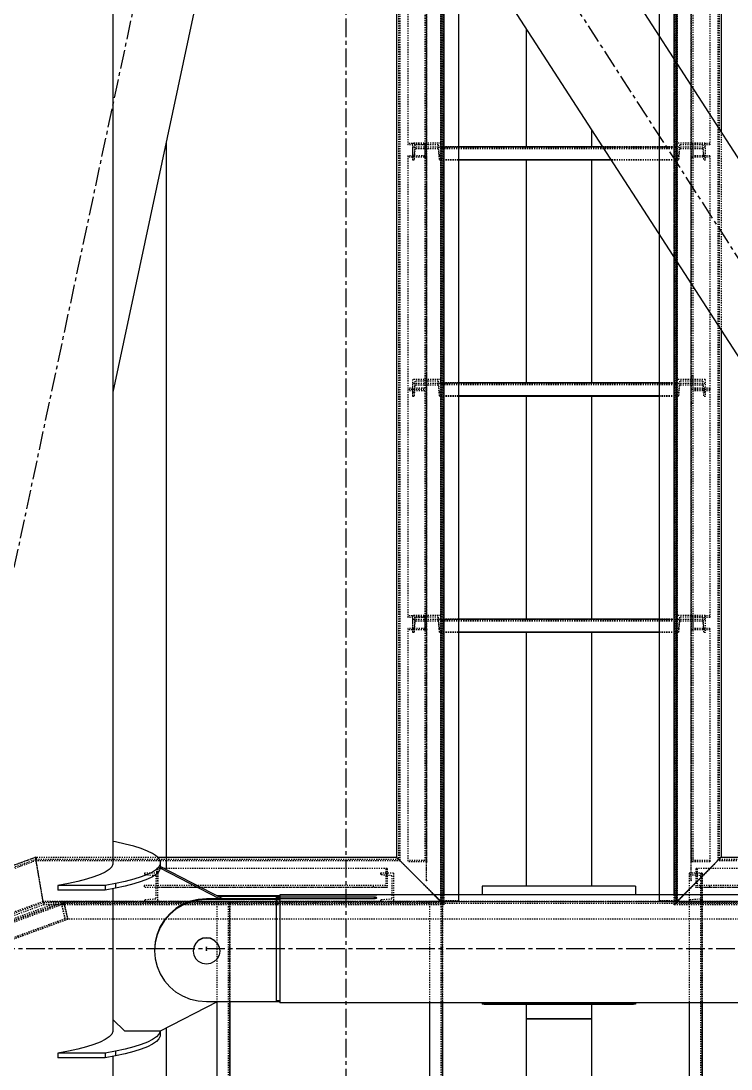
# Model space of a CAD drawing. Header units: millimetres. Extents: x 5143 to 30813, y 232 to 21408.
# Drawn here: x 11877.3 to 12177.9, y 4209.4 to 4653 of the extents above; entities that cross this region are included whole.
import ezdxf

# ---------------------------------------------------------------- set-up
doc = ezdxf.new("R2010")
doc.units = ezdxf.units.MM
doc.header["$LTSCALE"] = 0.25
for name, pattern in [('CENTER', [50.8, 31.75, -6.35, 6.35, -6.35]), ('XKITLINE00', [0]), ('XKITLINE02', [4, 2, -2]), ('XKITLINE03', [6, 3, -1, 1, -1])]:
    doc.linetypes.add(name, pattern=pattern)

msp = doc.modelspace()

# ---------------------------------------------------------------- linework, layer by layer
at = {"color": 3, "linetype": 'XKITLINE02'}
for p, q in [((12037.15, 5550.14), (12037.15, 4298.1)), ((12037.68, 5550.18), (12037.68, 4297.66)), ((12054.92, 5550.18), (12054.92, 4280.33)), ((12054.98, 5549.66), (12055.01, 4280.28)), ((12054.99, 5549.97), (12055.02, 4280.58)), ((12055.45, 5550.14), (12055.45, 4279.7)), ((12055.83, 5549.68), (12055.86, 4280.3)), ((12055.84, 5549.94), (12055.87, 4280.56)), ((12062.48, 5549.67), (12062.51, 4280.29)), ((12062.48, 5549.66), (12062.51, 4280.28)), ((12062.49, 5549.95), (12062.52, 4280.57)), ((12147.48, 5549.96), (12147.48, 4280.57)), ((12147.48, 5549.67), (12147.48, 4280.28)), ((12153.68, 5550.19), (12153.68, 4278.85)), ((12154.13, 5549.94), (12154.13, 4280.56)), ((12154.13, 5549.68), (12154.13, 4280.3)), ((12154.53, 5550.14), (12154.53, 4279.7)), ((12154.98, 5549.96), (12154.98, 4280.58)), ((12154.98, 5549.66), (12154.98, 4280.28)), ((12155.06, 5550.18), (12155.06, 4280.34)), ((12172.3, 5550.18), (12172.3, 4297.68)), ((12172.83, 5550.14), (12172.83, 4298.1)), ((12041, 4697.01), (12041, 4600.55)), ((12048.2, 4696.43), (12048.2, 4595.25)), ((12049, 4697.01), (12049, 4595.25)), ((12160.98, 4697.01), (12160.98, 4595.25)), ((12161.78, 4696.42), (12161.78, 4595.25)), ((12168.98, 4697.01), (12168.98, 4600.55)), ((12147.48, 4646.44), (12147.48, 4562.58)), ((12153.68, 4636.85), (12153.68, 4552.99)), ((12173.68, 4605.91), (12173.68, 4299.07)), ((12049, 4601.13), (12041, 4601.13)), ((12048.2, 4600.55), (12041, 4600.55)), ((12043, 4601.29), (12043, 4599.59)), ((12043, 4601.29), (12043, 4595.79)), ((12055, 4601.29), (12043, 4601.29)), ((12044.07, 4600.59), (12043.68, 4595.79)), ((12044.07, 4600.59), (12044.07, 4598.89)), ((12053.94, 4600.59), (12044.07, 4600.59)), ((12049, 4601.06), (12048.2, 4601.06)), ((12048.2, 4601.06), (12048.2, 4595.9)), ((12048.2, 4601.06), (12048.2, 4497.61)), ((12049, 4601.06), (12049, 4595.32)), ((12049, 4601.06), (12049, 4497.04)), ((12053.94, 4600.59), (12053.94, 4598.89)), ((12053.94, 4600.59), (12054.32, 4595.79)), ((12055, 4601.29), (12055, 4599.59)), ((12055, 4601.29), (12055, 4595.79)), ((12154.98, 4601.29), (12154.98, 4594.09)), ((12166.98, 4601.29), (12154.98, 4601.29)), ((12156.05, 4600.59), (12155.66, 4595.79)), ((12165.92, 4600.59), (12156.05, 4600.59)), ((12156.05, 4600.59), (12156.05, 4598.89)), ((12168.98, 4601.13), (12160.98, 4601.13)), ((12160.98, 4601.06), (12160.98, 4501.3)), ((12161.78, 4601.06), (12160.98, 4601.06)), ((12161.78, 4601.06), (12161.78, 4497.61)), ((12168.98, 4600.55), (12161.78, 4600.55)), ((12165.92, 4600.59), (12166.3, 4595.79)), ((12165.92, 4600.59), (12165.92, 4598.89)), ((12166.98, 4601.29), (12166.98, 4594.09)), ((12048.2, 4595.9), (12041, 4595.9)), ((12041, 4595.9), (12041, 4595.32)), ((12041, 4595.9), (12041, 4497.04)), ((12043, 4599.59), (12043, 4594.09)), ((12055, 4599.59), (12043, 4599.59)), ((12043, 4595.79), (12043, 4594.09)), ((12043.68, 4595.79), (12043, 4595.79)), ((12044.07, 4598.89), (12043.68, 4594.09)), ((12043.68, 4595.79), (12043.68, 4594.09)), ((12053.94, 4598.89), (12044.07, 4598.89)), ((12053.94, 4598.89), (12054.32, 4594.09)), ((12054.32, 4595.79), (12054.32, 4594.09)), ((12055, 4595.79), (12054.32, 4595.79)), ((12055, 4599.78), (12055, 4594.09)), ((12062.51, 4599.78), (12055, 4599.78)), ((12055, 4599.59), (12055, 4594.09)), ((12154.98, 4599.59), (12055, 4599.59)), ((12154.98, 4599.06), (12055, 4599.06)), ((12154.98, 4598.91), (12055, 4598.91)), ((12055, 4595.79), (12055, 4594.09)), ((12154.98, 4599.78), (12123.44, 4599.78)), ((12154.98, 4599.78), (12154.98, 4594.09)), ((12166.98, 4599.59), (12154.98, 4599.59)), ((12155.66, 4595.79), (12154.98, 4595.79)), ((12156.05, 4598.89), (12155.66, 4594.09)), ((12155.66, 4595.79), (12155.66, 4594.09)), ((12165.92, 4598.89), (12156.05, 4598.89)), ((12168.98, 4595.9), (12161.78, 4595.9)), ((12165.92, 4598.89), (12166.3, 4594.09)), ((12166.98, 4595.79), (12166.3, 4595.79)), ((12166.3, 4595.79), (12166.3, 4594.09)), ((12168.98, 4595.9), (12168.98, 4497.04)), ((12049, 4595.32), (12041, 4595.32)), ((12043.68, 4594.09), (12043, 4594.09)), ((12049, 4595.25), (12048.2, 4595.25)), ((12055, 4594.09), (12054.32, 4594.09)), ((12062.51, 4594.28), (12055, 4594.28)), ((12062.51, 4594.27), (12055, 4594.27)), ((12062.51, 4594.1), (12055, 4594.1)), ((12062.51, 4594.09), (12055, 4594.09)), ((12154.98, 4594.28), (12126.99, 4594.28)), ((12154.98, 4594.27), (12127, 4594.27)), ((12154.98, 4594.1), (12127.11, 4594.1)), ((12154.98, 4594.09), (12127.11, 4594.09)), ((12155.66, 4594.09), (12154.98, 4594.09)), ((12168.98, 4595.32), (12160.98, 4595.32)), ((12161.78, 4595.25), (12160.98, 4595.25)), ((12166.98, 4594.09), (12166.3, 4594.09)), ((12049, 4502.78), (12048.2, 4502.78)), ((12160.98, 4502.78), (12160.98, 4497.04)), ((12161.78, 4502.78), (12160.98, 4502.78)), ((12161.78, 4502.78), (12161.78, 4497.61)), ((12043, 4501.3), (12043, 4499.6)), ((12043, 4501.3), (12043, 4495.8)), ((12055, 4501.3), (12043, 4501.3)), ((12043, 4499.6), (12043, 4494.11)), ((12055, 4499.6), (12043, 4499.6)), ((12044.07, 4500.6), (12043.68, 4495.8)), ((12044.07, 4498.9), (12043.68, 4494.11)), ((12044.07, 4500.6), (12044.07, 4498.9)), ((12053.94, 4500.6), (12044.07, 4500.6)), ((12053.94, 4498.9), (12044.07, 4498.9)), ((12053.94, 4500.6), (12053.94, 4498.9)), ((12053.94, 4500.6), (12054.32, 4495.8)), ((12053.94, 4498.9), (12054.32, 4494.11)), ((12055, 4501.3), (12055, 4499.6)), ((12055, 4501.3), (12055, 4495.8)), ((12055, 4499.79), (12055, 4494.11)), ((12062.51, 4499.79), (12055, 4499.79)), ((12154.98, 4499.6), (12055, 4499.6)), ((12055, 4499.6), (12055, 4494.11)), ((12154.98, 4499.07), (12055, 4499.07)), ((12154.98, 4498.92), (12055, 4498.92)), ((12154.98, 4499.79), (12147.48, 4499.79)), ((12154.98, 4501.3), (12154.98, 4494.11)), ((12166.98, 4501.3), (12154.98, 4501.3)), ((12154.98, 4499.79), (12154.98, 4494.11)), ((12166.98, 4499.6), (12154.98, 4499.6)), ((12156.05, 4500.6), (12155.66, 4495.8)), ((12156.05, 4498.9), (12155.66, 4494.11)), ((12165.92, 4500.6), (12156.05, 4500.6)), ((12156.05, 4500.6), (12156.05, 4498.9)), ((12165.92, 4498.9), (12156.05, 4498.9)), ((12165.92, 4500.6), (12166.3, 4495.8)), ((12165.92, 4500.6), (12165.92, 4498.9)), ((12165.92, 4498.9), (12166.3, 4494.11)), ((12166.98, 4501.3), (12166.98, 4494.11)), ((12048.2, 4497.61), (12041, 4497.61)), ((12049, 4497.04), (12041, 4497.04)), ((12041, 4497.04), (12041, 4496.45)), ((12049, 4497.04), (12041, 4497.04)), ((12041, 4497.04), (12041, 4400.57)), ((12048.2, 4496.45), (12041, 4496.45)), ((12043, 4495.8), (12043, 4494.11)), ((12043.68, 4495.8), (12043, 4495.8)), ((12043.68, 4494.11), (12043, 4494.11)), ((12043.68, 4495.8), (12043.68, 4494.11)), ((12048.2, 4496.45), (12048.2, 4491.15)), ((12048.2, 4496.45), (12048.2, 4395.27)), ((12049, 4497.04), (12049, 4491.15)), ((12049, 4497.04), (12049, 4395.27)), ((12054.32, 4495.8), (12054.32, 4494.11)), ((12055, 4495.8), (12054.32, 4495.8)), ((12055, 4494.11), (12054.32, 4494.11)), ((12055, 4495.8), (12055, 4494.11)), ((12062.51, 4494.29), (12055, 4494.29)), ((12062.51, 4494.28), (12055, 4494.28)), ((12062.51, 4494.12), (12055, 4494.12)), ((12062.51, 4494.11), (12055, 4494.11)), ((12154.98, 4494.29), (12147.48, 4494.29)), ((12154.98, 4494.28), (12147.48, 4494.28)), ((12154.98, 4494.12), (12147.48, 4494.12)), ((12154.98, 4494.11), (12147.48, 4494.11)), ((12155.66, 4495.8), (12154.98, 4495.8)), ((12155.66, 4494.11), (12154.98, 4494.11)), ((12155.66, 4495.8), (12155.66, 4494.11)), ((12168.98, 4497.04), (12160.98, 4497.04)), ((12160.98, 4497.04), (12160.98, 4395.27)), ((12168.98, 4497.04), (12160.98, 4497.04)), ((12168.98, 4497.61), (12161.78, 4497.61)), ((12161.78, 4496.45), (12161.78, 4395.27)), ((12168.98, 4496.45), (12161.78, 4496.45)), ((12166.98, 4495.8), (12166.3, 4495.8)), ((12166.3, 4495.8), (12166.3, 4494.11)), ((12166.98, 4494.11), (12166.3, 4494.11)), ((12168.98, 4497.61), (12168.98, 4497.04)), ((12168.98, 4497.04), (12168.98, 4400.57)), ((12049, 4491.15), (12048.2, 4491.15)), ((12161.78, 4491.15), (12160.98, 4491.15)), ((12049, 4401.16), (12041, 4401.16)), ((12048.2, 4400.57), (12041, 4400.57)), ((12043, 4401.32), (12043, 4399.62)), ((12043, 4401.32), (12043, 4395.82)), ((12055, 4401.32), (12043, 4401.32)), ((12044.07, 4400.62), (12043.68, 4395.82)), ((12044.07, 4400.62), (12044.07, 4398.92)), ((12053.94, 4400.62), (12044.07, 4400.62)), ((12049, 4401.09), (12048.2, 4401.09)), ((12048.2, 4401.09), (12048.2, 4395.92)), ((12048.2, 4401.09), (12048.2, 4297.63)), ((12049, 4401.09), (12049, 4395.34)), ((12049, 4401.09), (12049, 4297.06)), ((12053.94, 4400.62), (12053.94, 4398.92)), ((12053.94, 4400.62), (12054.32, 4395.82)), ((12055, 4401.32), (12055, 4399.62)), ((12055, 4401.32), (12055, 4395.82)), ((12154.98, 4401.32), (12154.98, 4394.12)), ((12166.98, 4401.32), (12154.98, 4401.32)), ((12156.05, 4400.62), (12155.66, 4395.82)), ((12165.92, 4400.62), (12156.05, 4400.62)), ((12156.05, 4400.62), (12156.05, 4398.92)), ((12168.98, 4401.16), (12160.98, 4401.16)), ((12160.98, 4401.09), (12160.98, 4297.06)), ((12161.78, 4401.09), (12160.98, 4401.09)), ((12161.78, 4401.09), (12161.78, 4297.63)), ((12168.98, 4400.57), (12161.78, 4400.57)), ((12165.92, 4400.62), (12166.3, 4395.82)), ((12165.92, 4400.62), (12165.92, 4398.92)), ((12166.98, 4401.32), (12166.98, 4394.12)), ((12043, 4399.62), (12043, 4394.12)), ((12055, 4399.62), (12043, 4399.62)), ((12044.07, 4398.92), (12043.68, 4394.12)), ((12053.94, 4398.92), (12044.07, 4398.92)), ((12053.94, 4398.92), (12054.32, 4394.12)), ((12055, 4399.8), (12055, 4394.12)), ((12062.51, 4399.8), (12055, 4399.8)), ((12055, 4399.62), (12055, 4394.12)), ((12154.98, 4399.62), (12055, 4399.62)), ((12154.98, 4399.08), (12055, 4399.08)), ((12154.98, 4398.93), (12055, 4398.93)), ((12154.98, 4399.8), (12147.48, 4399.8)), ((12154.98, 4399.8), (12154.98, 4394.12)), ((12166.98, 4399.62), (12154.98, 4399.62)), ((12156.05, 4398.92), (12155.66, 4394.12)), ((12165.92, 4398.92), (12156.05, 4398.92)), ((12165.92, 4398.92), (12166.3, 4394.12)), ((12048.2, 4395.92), (12041, 4395.92)), ((12041, 4395.92), (12041, 4395.34)), ((12041, 4395.92), (12041, 4297.06)), ((12049, 4395.34), (12041, 4395.34)), ((12043, 4395.82), (12043, 4394.12)), ((12043.68, 4395.82), (12043, 4395.82)), ((12043.68, 4394.12), (12043, 4394.12)), ((12043.68, 4395.82), (12043.68, 4394.12)), ((12049, 4395.27), (12048.2, 4395.27)), ((12054.32, 4395.82), (12054.32, 4394.12)), ((12055, 4395.82), (12054.32, 4395.82)), ((12055, 4394.12), (12054.32, 4394.12)), ((12055, 4395.82), (12055, 4394.12)), ((12062.51, 4394.3), (12055, 4394.3)), ((12062.51, 4394.29), (12055, 4394.29)), ((12062.51, 4394.13), (12055, 4394.13)), ((12062.51, 4394.12), (12055, 4394.12)), ((12154.98, 4394.3), (12147.48, 4394.3)), ((12154.98, 4394.29), (12147.48, 4394.29)), ((12154.98, 4394.13), (12147.48, 4394.13)), ((12154.98, 4394.12), (12147.48, 4394.12)), ((12155.66, 4395.82), (12154.98, 4395.82)), ((12155.66, 4394.12), (12154.98, 4394.12)), ((12155.66, 4395.82), (12155.66, 4394.12)), ((12168.98, 4395.34), (12160.98, 4395.34)), ((12161.78, 4395.27), (12160.98, 4395.27)), ((12168.98, 4395.92), (12161.78, 4395.92)), ((12166.98, 4395.82), (12166.3, 4395.82)), ((12166.3, 4395.82), (12166.3, 4394.12)), ((12166.98, 4394.12), (12166.3, 4394.12)), ((12168.98, 4395.92), (12168.98, 4297.06)), ((12049, 4302.8), (12048.2, 4302.8)), ((12160.98, 4302.8), (12160.98, 4297.06)), ((12161.78, 4302.8), (12160.98, 4302.8)), ((12161.78, 4302.8), (12161.78, 4297.63)), ((11883.63, 4299.04), (11640.65, 4210.23)), ((11883.33, 4298.93), (11733.38, 4244.12)), ((12036.41, 4298.96), (11883.33, 4298.96)), ((11883.33, 4298.96), (11886.73, 4278.96)), ((11883.33, 4298.93), (11886.76, 4278.89)), ((11883.63, 4299.04), (11883.77, 4298.19)), ((11883.64, 4298.96), (11883.79, 4298.11)), ((12036.3, 4298.96), (12036.3, 4298.95)), ((12036.3, 4298.96), (12036.3, 4298.95)), ((12036.3, 4298.96), (12037.15, 4298.11)), ((12036.3, 4298.95), (12037.15, 4298.1)), ((12036.41, 4298.96), (12056.3, 4278.96)), ((12173.57, 4298.96), (12153.68, 4278.96)), ((12173.68, 4298.96), (12172.83, 4298.1)), ((12173.68, 4298.96), (12172.84, 4298.11)), ((12173.68, 4298.96), (12173.68, 4298.96)), ((12173.68, 4298.96), (12173.68, 4298.96)), ((11883.6, 4297.56), (11628.99, 4204.5)), ((11883.77, 4298.19), (11629.44, 4205.23)), ((11883.77, 4298.19), (11883.6, 4297.56)), ((11883.79, 4298.11), (11883.6, 4297.58)), ((11883.6, 4297.58), (11886.53, 4280.34)), ((12037.78, 4297.58), (11883.6, 4297.58)), ((11883.6, 4297.56), (11886.55, 4280.28)), ((12037.15, 4298.11), (11883.79, 4298.11)), ((12032.26, 4294.27), (11934.59, 4294.27)), ((11934.59, 4294.27), (11934.59, 4287.07)), ((11935.17, 4294.27), (11935.17, 4286.27)), ((12031.68, 4294.27), (12031.68, 4287.07)), ((12032.26, 4294.27), (12031.68, 4294.27)), ((12032.26, 4294.27), (12032.26, 4286.27)), ((12037.78, 4297.58), (12037.15, 4298.11)), ((12037.68, 4297.66), (12037.15, 4298.1)), ((12037.68, 4297.66), (12054.92, 4280.33)), ((12037.78, 4297.58), (12054.91, 4280.34)), ((12048.2, 4297.63), (12041, 4297.63)), ((12049, 4297.06), (12041, 4297.06)), ((12172.3, 4297.67), (12155.06, 4280.34)), ((12172.21, 4297.58), (12155.07, 4280.34)), ((12168.98, 4297.06), (12160.98, 4297.06)), ((12168.98, 4297.63), (12161.78, 4297.63)), ((12260.59, 4294.27), (12162.92, 4294.27)), ((12162.92, 4294.27), (12162.92, 4286.27)), ((12163.5, 4294.27), (12163.5, 4287.07)), ((12168.98, 4297.63), (12168.98, 4297.06)), ((12172.84, 4298.11), (12172.21, 4297.58)), ((12317.36, 4297.58), (12172.21, 4297.58)), ((12172.83, 4298.1), (12172.3, 4297.67)), ((12172.3, 4297.68), (12172.3, 4297.67)), ((12317.43, 4298.11), (12172.84, 4298.11)), ((11929.51, 4292.28), (11929.51, 4291.6)), ((11935.01, 4292.28), (11929.51, 4292.28)), ((11934.31, 4291.21), (11929.51, 4291.6)), ((11934.31, 4291.21), (11934.31, 4281.34)), ((11935.01, 4292.28), (11935.01, 4280.28)), ((12029.51, 4292.28), (12029.51, 4291.6)), ((12035.01, 4292.28), (12029.51, 4292.28)), ((12034.31, 4291.21), (12029.51, 4291.6)), ((12034.31, 4291.21), (12034.31, 4281.34)), ((12035.01, 4292.28), (12035.01, 4280.28)), ((12160.17, 4292.28), (12160.17, 4168.28)), ((12160.17, 4292.28), (12160.17, 4237.42)), ((12165.67, 4292.28), (12160.17, 4292.28)), ((12160.17, 4292.28), (12160.17, 4291.6)), ((12165.67, 4292.28), (12160.17, 4292.28)), ((12164.97, 4291.21), (12160.17, 4291.6)), ((12164.97, 4292.28), (12164.97, 4168.28)), ((12164.97, 4291.21), (12164.97, 4281.34)), ((12165.67, 4292.28), (12165.67, 4168.28)), ((12165.67, 4292.28), (12165.67, 4237.42)), ((12165.67, 4292.28), (12165.67, 4280.28)), ((12031.68, 4287.07), (11929.36, 4287.07)), ((11929.36, 4287.07), (11929.36, 4286.27)), ((12032.26, 4286.27), (11929.36, 4286.27)), ((12026.45, 4287.07), (12026.45, 4286.27)), ((12031.68, 4287.07), (12026.45, 4287.07)), ((12032.26, 4286.27), (12026.45, 4286.27)), ((12265.82, 4286.27), (12162.92, 4286.27)), ((12265.82, 4287.07), (12163.5, 4287.07)), ((12168.74, 4287.07), (12168.74, 4286.27)), ((11934.31, 4281.34), (11929.51, 4280.96)), ((11929.51, 4280.96), (11929.51, 4280.28)), ((12034.31, 4281.34), (12029.51, 4280.96)), ((12029.51, 4280.96), (12029.51, 4280.28)), ((12052.16, 4283.12), (12056.3, 4278.96)), ((12056.3, 4283.12), (12056.3, 4278.84)), ((12062.52, 4283.12), (12062.52, 4280.58)), ((12157.82, 4283.12), (12153.68, 4278.96)), ((12164.97, 4281.34), (12160.17, 4280.96)), ((12160.17, 4280.96), (12160.17, 4280.28)), ((11886.55, 4280.28), (11632.6, 4187.47)), ((11886.91, 4279.85), (11633.27, 4187.15)), ((11894.41, 4279.45), (11640.14, 4186.53)), ((11895.35, 4280.08), (11641.67, 4187.37)), ((11895.46, 4279.26), (11641.69, 4186.52)), ((11894.13, 4280.3), (11763.8, 4232.67)), ((11887.06, 4279), (11763.8, 4233.95)), ((11886.53, 4280.34), (11886.91, 4279.81)), ((12054.91, 4280.34), (11886.53, 4280.34)), ((11886.55, 4280.28), (11886.91, 4279.85)), ((12056.3, 4278.96), (11886.73, 4278.96)), ((11886.91, 4279.85), (11887.06, 4279)), ((11886.91, 4279.81), (11887.05, 4278.96)), ((12055.34, 4279.81), (11886.91, 4279.81)), ((11894.13, 4280.3), (11895.87, 4272.95)), ((11895.35, 4280.08), (11894.13, 4280.3)), ((11894.14, 4280.28), (11895.92, 4272.78)), ((12318.09, 4280.27), (11894.14, 4280.28)), ((11895.46, 4279.26), (11894.41, 4279.45)), ((11894.41, 4279.45), (11895.92, 4272.94)), ((12318.09, 4279.42), (11894.42, 4279.43)), ((11894.42, 4279.43), (11895.97, 4272.78)), ((11895.3, 4280.28), (11897.08, 4272.78)), ((11895.35, 4280.08), (11897.08, 4272.73)), ((11895.42, 4279.43), (11897.03, 4272.78)), ((11895.46, 4279.26), (11897.03, 4272.74)), ((11935.01, 4280.28), (11929.51, 4280.28)), ((11960.17, 4280.28), (11960.17, 4168.27)), ((11960.17, 4280.28), (11960.17, 4237.75)), ((11965.67, 4280.28), (11960.17, 4280.28)), ((11964.97, 4280.28), (11964.97, 4168.27)), ((11965.67, 4280.28), (11965.67, 4168.27)), ((11965.67, 4280.28), (11965.67, 4237.82)), ((12035.01, 4280.28), (12029.51, 4280.28)), ((12050.17, 4280.27), (12050.17, 4168.27)), ((12050.17, 4280.27), (12050.17, 4237.42)), ((12055.67, 4280.27), (12050.17, 4280.27)), ((12054.91, 4280.34), (12055.34, 4279.81)), ((12054.92, 4280.33), (12055.45, 4279.7)), ((12054.97, 4280.27), (12054.97, 4168.27)), ((12055.02, 4280.58), (12055.01, 4280.28)), ((12055.01, 4280.27), (12055.01, 4280.28)), ((12062.51, 4280.28), (12055.01, 4280.28)), ((12062.52, 4280.58), (12055.02, 4280.58)), ((12055.34, 4279.81), (12056.19, 4278.96)), ((12055.45, 4279.7), (12056.3, 4278.84)), ((12055.67, 4280.27), (12055.67, 4168.27)), ((12055.67, 4280.27), (12055.67, 4237.42)), ((12055.87, 4280.56), (12055.86, 4280.3)), ((12062.51, 4280.29), (12055.86, 4280.3)), ((12062.52, 4280.57), (12055.87, 4280.56)), ((12062.51, 4280.29), (12062.51, 4280.28)), ((12062.52, 4280.58), (12062.52, 4280.57)), ((12154.98, 4280.58), (12147.48, 4280.58)), ((12147.48, 4280.58), (12147.48, 4280.57)), ((12154.13, 4280.56), (12147.48, 4280.57)), ((12154.13, 4280.3), (12147.48, 4280.29)), ((12147.48, 4280.29), (12147.48, 4280.28)), ((12154.98, 4280.28), (12147.48, 4280.28)), ((12154.53, 4279.7), (12153.68, 4278.85)), ((12317.43, 4278.96), (12153.68, 4278.96)), ((12154.64, 4279.81), (12153.79, 4278.96)), ((12154.13, 4280.56), (12154.13, 4280.3)), ((12155.06, 4280.34), (12154.53, 4279.7)), ((12155.07, 4280.34), (12154.64, 4279.81)), ((12317.43, 4279.81), (12154.64, 4279.81)), ((12154.98, 4280.58), (12154.98, 4280.28)), ((12317.36, 4280.34), (12155.07, 4280.34)), ((12165.67, 4280.28), (12160.17, 4280.28)), ((11895.87, 4272.95), (11763.8, 4224.69)), ((11895.92, 4272.94), (11763.8, 4224.66)), ((11897.03, 4272.74), (11763.8, 4224.05)), ((11897.08, 4272.73), (11763.8, 4224.02)), ((11895.92, 4272.94), (11895.87, 4272.95)), ((11895.97, 4272.78), (11895.92, 4272.78)), ((12318.09, 4272.77), (11895.92, 4272.78)), ((11897.08, 4272.78), (11897.03, 4272.78)), ((11897.08, 4272.73), (11897.03, 4272.74))]:
    msp.add_line(p, q, dxfattribs=at)
at = {"color": 1, "linetype": 'XKITLINE03'}
for p, q in [((12049, 4289.12), (12049, 5553.53)), ((12054.98, 5549.66), (12055.01, 4280.28)), ((12154.98, 4280.28), (12154.98, 5549.66)), ((12160.98, 4289.11), (12160.98, 5553.53)), ((12049, 4697.01), (12049, 4601.13)), ((12160.98, 4601.13), (12160.98, 4697.01)), ((12055, 4599.59), (12055, 4601.29)), ((12154.98, 4601.29), (12154.98, 4599.59)), ((12055, 4599.78), (12154.98, 4599.78)), ((12049, 4595.32), (12049, 4497.04)), ((12160.98, 4497.04), (12160.98, 4595.32)), ((12055, 4499.6), (12055, 4501.3)), ((12055, 4499.79), (12154.98, 4499.79)), ((12154.98, 4501.3), (12154.98, 4499.6)), ((12049, 4497.04), (12049, 4401.16)), ((12160.98, 4401.16), (12160.98, 4497.04)), ((12055, 4399.62), (12055, 4401.32)), ((12154.98, 4401.32), (12154.98, 4399.62)), ((12055, 4399.8), (12154.98, 4399.8)), ((12049, 4395.34), (12049, 4297.06)), ((12160.98, 4297.06), (12160.98, 4395.34)), ((12165.67, 4168.28), (12165.67, 4292.28)), ((12032.26, 4286.27), (11935.17, 4286.27)), ((12260.01, 4286.27), (12162.92, 4286.27)), ((11890.25, 4280.28), (12318.09, 4280.27)), ((11965.67, 4168.27), (11965.67, 4280.28)), ((12055.67, 4168.27), (12055.67, 4280.27))]:
    msp.add_line(p, q, dxfattribs=at)
at = {"color": 8, "linetype": 'CENTER'}
for p, q in [((12370, 4260.27), (11840, 5080.27)), ((11840, 4260.27), (12015, 5080.27)), ((12015, 3096.7), (12015, 4763.35)), ((12370, 4260.27), (11840, 4260.27)), ((11955.8, 4259.48), (11955.8, 4261.06))]:
    msp.add_line(p, q, dxfattribs=at)
at = {"color": 7, "linetype": 'XKITLINE00'}
for p, q in [((12147.48, 5057.42), (12147.48, 4646.44)), ((12153.68, 5057.42), (12153.68, 4636.85)), ((12173.68, 5057.42), (12173.68, 4605.91)), ((12036.3, 4734.59), (12036.3, 4298.96)), ((12056.3, 4703.65), (12056.3, 4283.12)), ((12062.51, 4694.05), (12062.52, 4283.12)), ((12123.44, 4599.78), (12062.51, 4599.78)), ((12126.99, 4594.28), (12062.51, 4594.28)), ((12127, 4594.27), (12062.51, 4594.27)), ((12127.11, 4594.1), (12062.51, 4594.1)), ((12127.11, 4594.09), (12062.51, 4594.09)), ((12147.48, 4562.58), (12147.48, 4283.12)), ((12153.68, 4552.99), (12153.68, 4283.12)), ((12173.68, 4522.04), (12173.68, 4298.96)), ((12147.48, 4499.79), (12062.51, 4499.79)), ((12147.48, 4494.29), (12062.51, 4494.29)), ((12147.48, 4494.28), (12062.51, 4494.28)), ((12147.48, 4494.12), (12062.51, 4494.12)), ((12147.48, 4494.11), (12062.51, 4494.11)), ((12147.48, 4399.8), (12062.51, 4399.8)), ((12147.48, 4394.3), (12062.51, 4394.3)), ((12147.48, 4394.29), (12062.51, 4394.29)), ((12147.48, 4394.13), (12062.51, 4394.13)), ((12147.48, 4394.12), (12062.51, 4394.12)), ((12036.41, 4298.96), (11935.13, 4298.96)), ((12036.3, 4299.07), (12036.41, 4298.96)), ((12036.41, 4298.96), (12052.16, 4283.12)), ((12173.57, 4298.96), (12157.82, 4283.12)), ((12173.68, 4299.07), (12173.57, 4298.96)), ((12274.86, 4298.96), (12173.57, 4298.96)), ((12055.01, 4280.28), (12055.01, 4280.27)), ((11960.17, 4237.75), (11960.17, 4187.77)), ((11965.67, 4237.82), (11965.67, 4187.77)), ((12050.17, 4237.42), (12050.17, 4187.77)), ((12055.67, 4237.42), (12055.67, 4187.77)), ((12160.17, 4237.42), (12160.17, 4187.77)), ((12165.67, 4237.42), (12165.67, 4187.77))]:
    msp.add_line(p, q, dxfattribs=at)
at = {"color": 8, "linetype": 'XKITLINE00'}
for p, q in [((11916.2, 4866.01), (11916.2, 4296.07)), ((12008.14, 4862.09), (12239.82, 4503.64)), ((11970.17, 4836.91), (12201.85, 4478.46)), ((11950.49, 4656.64), (11916.2, 4495.94)), ((12091.2, 4649.66), (12091.2, 4599.78)), ((12118.8, 4606.96), (12118.8, 4599.78)), ((11938.8, 4601.83), (11938.8, 4294.27)), ((12091.2, 4594.09), (12091.2, 4499.79)), ((12118.8, 4594.09), (12118.8, 4499.79)), ((12091.2, 4494.11), (12091.2, 4399.8)), ((12118.8, 4494.11), (12118.8, 4399.8)), ((12091.2, 4394.12), (12091.2, 4286.75)), ((12118.8, 4394.12), (12118.8, 4286.75)), ((11917.34, 4305.53), (11916.2, 4305.74)), ((11921.4, 4304.64), (11917.34, 4305.53)), ((11925.01, 4303.7), (11921.4, 4304.64)), ((11928.16, 4302.71), (11925.01, 4303.7)), ((11930.81, 4301.68), (11928.16, 4302.71)), ((11932.96, 4300.61), (11930.81, 4301.68)), ((11934.59, 4299.51), (11932.96, 4300.61)), ((11934.59, 4299.51), (11935.68, 4298.4)), ((11935.68, 4298.4), (11936.23, 4297.27)), ((11915.68, 4295), (11914.59, 4293.89)), ((11916.23, 4296.13), (11915.68, 4295)), ((11916.2, 4297.33), (11916.23, 4297.27)), ((11916.23, 4297.27), (11916.23, 4296.13)), ((11935.68, 4295), (11934.59, 4293.89)), ((11936.23, 4296.13), (11935.68, 4295)), ((11936.23, 4294.16), (11935.68, 4293.03)), ((11936.23, 4297.27), (11936.23, 4296.13)), ((11936.23, 4296.13), (11936.23, 4294.16)), ((11962.72, 4281.49), (11936.23, 4295.06)), ((11961.35, 4281.49), (11936.23, 4294.36)), ((11905.01, 4289.7), (11901.4, 4288.76)), ((11908.16, 4290.69), (11905.01, 4289.7)), ((11910.82, 4291.72), (11908.16, 4290.69)), ((11912.96, 4292.79), (11910.82, 4291.72)), ((11914.59, 4293.89), (11912.96, 4292.79)), ((11925.01, 4289.7), (11921.4, 4288.76)), ((11928.16, 4290.69), (11925.01, 4289.7)), ((11930.82, 4291.72), (11928.16, 4290.69)), ((11930.82, 4289.75), (11928.16, 4288.72)), ((11932.96, 4292.79), (11930.82, 4291.72)), ((11932.96, 4290.82), (11930.82, 4289.75)), ((11934.59, 4293.89), (11932.96, 4292.79)), ((11934.59, 4291.92), (11932.96, 4290.82)), ((11935.68, 4293.03), (11934.59, 4291.92)), ((11897.34, 4287.87), (11892.88, 4287.05)), ((11912.88, 4287.05), (11892.88, 4287.05)), ((11892.88, 4287.05), (11892.88, 4285.08)), ((11912.88, 4285.08), (11892.88, 4285.08)), ((11901.4, 4288.76), (11897.34, 4287.87)), ((11917.34, 4287.87), (11912.88, 4287.05)), ((11912.88, 4287.05), (11912.88, 4285.08)), ((11917.34, 4285.9), (11912.88, 4285.08)), ((11916.2, 4285.69), (11916.2, 4230.39)), ((11921.4, 4288.76), (11917.34, 4287.87)), ((11917.34, 4287.87), (11917.34, 4285.9)), ((11921.4, 4286.79), (11917.34, 4285.9)), ((11925.01, 4287.73), (11921.4, 4286.79)), ((11928.16, 4288.72), (11925.01, 4287.73)), ((12137.42, 4286.75), (12072.57, 4286.75)), ((12072.57, 4286.75), (12072.57, 4283.12)), ((12137.42, 4286.75), (12137.42, 4283.12)), ((11952.35, 4281.23), (11949, 4280.43)), ((11952.35, 4280.88), (11949, 4280.08)), ((11955.8, 4281.49), (11952.35, 4281.23)), ((11952.35, 4281.23), (11952.35, 4280.88)), ((11955.8, 4281.14), (11952.35, 4280.88)), ((12026.8, 4281.49), (11955.8, 4281.49)), ((11955.8, 4281.49), (11955.8, 4281.14)), ((11986.8, 4281.14), (11955.8, 4281.14)), ((11986.8, 4282.72), (11960.32, 4282.72)), ((11985.3, 4282.37), (11961.01, 4282.37)), ((11986.8, 4282.57), (11985.3, 4282.57)), ((11985.3, 4282.57), (11985.3, 4282.45)), ((11986.8, 4282.45), (11985.3, 4282.45)), ((11985.3, 4282.45), (11985.3, 4282.28)), ((11985.3, 4282.28), (11985.3, 4281.73)), ((11986.8, 4282.03), (11985.3, 4282.03)), ((11986.8, 4281.73), (11985.3, 4281.73)), ((11985.3, 4281.73), (11985.3, 4281.51)), ((11985.3, 4281), (11985.3, 4279.4)), ((11986.8, 4281), (11985.3, 4281)), ((12026.8, 4283.07), (11986.8, 4283.07)), ((11986.8, 4283.07), (11986.8, 4282.98)), ((11986.8, 4282.98), (11986.8, 4282.77)), ((12026.8, 4282.98), (11986.8, 4282.98)), ((11986.8, 4282.77), (11986.8, 4282.14)), ((11986.8, 4282.14), (11986.8, 4281.51)), ((12026.8, 4282.14), (11986.8, 4282.14)), ((11986.8, 4281.73), (11986.8, 4281.51)), ((12026.8, 4281.45), (11986.8, 4281.45)), ((11986.8, 4281.45), (11986.8, 4280.04)), ((12026.8, 4283.07), (12026.8, 4282.98)), ((12027.11, 4283.07), (12026.8, 4283.07)), ((12027.11, 4282.99), (12026.8, 4282.98)), ((12026.8, 4282.14), (12026.8, 4281.51)), ((12027.11, 4282.13), (12026.8, 4282.14)), ((12026.8, 4281.49), (12026.8, 4281.45)), ((12027.11, 4281.47), (12026.8, 4281.45)), ((12027.39, 4283.08), (12027.11, 4283.07)), ((12027.11, 4283.07), (12027.11, 4282.99)), ((12027.39, 4283), (12027.11, 4282.99)), ((12027.11, 4282.13), (12027.11, 4281.47)), ((12027.39, 4282.1), (12027.11, 4282.13)), ((12027.39, 4281.53), (12027.11, 4281.47)), ((12027.63, 4283.1), (12027.39, 4283.08)), ((12027.63, 4283.02), (12027.39, 4283)), ((12027.63, 4282.04), (12027.39, 4282.1)), ((12027.63, 4281.62), (12027.39, 4281.53)), ((12027.8, 4283.12), (12027.63, 4283.1)), ((12027.8, 4283.04), (12027.63, 4283.02)), ((12027.8, 4281.97), (12027.63, 4282.04)), ((12027.8, 4281.73), (12027.63, 4281.62)), ((12027.88, 4283.1), (12027.8, 4283.12)), ((12182.19, 4283.12), (12027.8, 4283.12)), ((12027.88, 4283.07), (12027.8, 4283.04)), ((12027.88, 4281.89), (12027.8, 4281.97)), ((12027.88, 4281.81), (12027.8, 4281.73)), ((12027.88, 4283.1), (12027.88, 4283.07)), ((12027.88, 4281.89), (12027.88, 4281.81)), ((11942.86, 4277.36), (11940.24, 4275.15)), ((11942.86, 4277.01), (11940.24, 4274.8)), ((11945.81, 4279.13), (11942.86, 4277.36)), ((11945.81, 4278.78), (11942.86, 4277.01)), ((11949, 4280.43), (11945.81, 4279.13)), ((11949, 4280.08), (11945.81, 4278.78)), ((11985.3, 4279.4), (11985.3, 4277.3)), ((11986.8, 4279.4), (11985.3, 4279.4)), ((11985.3, 4277.3), (11985.3, 4274.77)), ((11986.8, 4280.04), (11986.8, 4277.75)), ((11986.8, 4277.75), (11986.8, 4274.93)), ((11938, 4272.56), (11936.19, 4269.67)), ((11938, 4272.21), (11936.19, 4269.32)), ((11940.24, 4275.15), (11938, 4272.56)), ((11940.24, 4274.8), (11938, 4272.21)), ((11985.3, 4274.77), (11985.3, 4271.87)), ((11985.3, 4271.87), (11985.3, 4268.67)), ((11986.8, 4274.93), (11986.8, 4271.66)), ((11936.19, 4269.67), (11934.87, 4266.53)), ((11936.19, 4269.32), (11934.87, 4266.18)), ((11985.3, 4268.67), (11985.3, 4265.25)), ((11986.8, 4271.66), (11986.8, 4268.05)), ((11986.8, 4268.05), (11986.8, 4264.2)), ((11934.07, 4263.22), (11933.8, 4259.83)), ((11934.07, 4262.87), (11933.8, 4259.48)), ((11934.87, 4266.53), (11934.07, 4263.22)), ((11934.87, 4266.18), (11934.07, 4262.87)), ((11952.5, 4263.94), (11951.27, 4262.72)), ((11952.5, 4263.8), (11951.27, 4262.58)), ((11954.07, 4264.73), (11952.5, 4263.94)), ((11954.07, 4264.59), (11952.5, 4263.8)), ((11955.8, 4265), (11954.07, 4264.73)), ((11955.8, 4264.86), (11954.07, 4264.59)), ((11955.8, 4265), (11955.8, 4264.86)), ((11957.53, 4264.73), (11955.8, 4265)), ((11957.53, 4264.59), (11955.8, 4264.86)), ((11959.09, 4263.94), (11957.53, 4264.73)), ((11959.09, 4263.8), (11957.53, 4264.59)), ((11960.33, 4262.72), (11959.09, 4263.94)), ((11960.33, 4262.58), (11959.09, 4263.8)), ((11985.3, 4265.25), (11985.3, 4261.71)), ((11986.8, 4264.2), (11986.8, 4260.23)), ((11933.8, 4259.83), (11933.8, 4259.48)), ((11933.8, 4259.48), (11934.07, 4256.09)), ((11950.47, 4261.19), (11950.2, 4259.48)), ((11950.47, 4261.05), (11950.2, 4259.34)), ((11950.2, 4259.48), (11950.2, 4259.34)), ((11950.2, 4259.34), (11950.47, 4257.64)), ((11951.27, 4262.72), (11950.47, 4261.19)), ((11951.27, 4262.58), (11950.47, 4261.05)), ((11960.33, 4262.72), (11961.12, 4261.19)), ((11960.33, 4262.58), (11961.12, 4261.05)), ((11961.12, 4261.19), (11961.4, 4259.48)), ((11961.12, 4261.05), (11961.4, 4259.34)), ((11961.4, 4259.34), (11961.12, 4257.64)), ((11961.4, 4259.48), (11961.4, 4259.34)), ((11985.3, 4261.71), (11985.3, 4258.13)), ((11986.8, 4260.23), (11986.8, 4256.27)), ((11934.07, 4256.09), (11934.87, 4252.79)), ((11950.47, 4257.64), (11951.27, 4256.1)), ((11952.5, 4254.88), (11951.27, 4256.1)), ((11954.07, 4254.1), (11952.5, 4254.88)), ((11955.8, 4253.83), (11954.07, 4254.1)), ((11957.53, 4254.1), (11955.8, 4253.83)), ((11959.09, 4254.88), (11957.53, 4254.1)), ((11960.33, 4256.1), (11959.09, 4254.88)), ((11961.12, 4257.64), (11960.33, 4256.1)), ((11985.3, 4258.13), (11985.3, 4254.6)), ((11985.3, 4254.6), (11985.3, 4251.22)), ((11986.8, 4256.27), (11986.8, 4252.42)), ((11934.87, 4252.79), (11936.19, 4249.65)), ((11936.19, 4249.65), (11938, 4246.75)), ((11985.3, 4251.22), (11985.3, 4248.07)), ((11986.8, 4252.42), (11986.8, 4248.81)), ((11938, 4246.75), (11940.24, 4244.17)), ((11985.3, 4248.07), (11985.3, 4245.24)), ((11985.3, 4245.24), (11985.3, 4242.79)), ((11986.8, 4248.81), (11986.8, 4245.55)), ((11986.8, 4245.55), (11986.8, 4242.74)), ((11942.86, 4241.96), (11940.24, 4244.17)), ((11945.81, 4240.18), (11942.86, 4241.96)), ((11985.3, 4242.79), (11985.3, 4240.79)), ((11985.3, 4240.79), (11985.3, 4239.29)), ((11986.8, 4242.74), (11986.8, 4240.46)), ((11960.32, 4237.82), (11936.2, 4225.46)), ((11949, 4238.88), (11945.81, 4240.18)), ((11952.35, 4238.09), (11949, 4238.88)), ((11955.8, 4237.82), (11952.35, 4238.09)), ((11986.8, 4237.82), (11955.8, 4237.82)), ((11985.3, 4239.29), (11985.3, 4238.33)), ((11985.3, 4238.33), (11985.3, 4237.93)), ((11986.8, 4238.33), (11985.3, 4238.33)), ((11986.8, 4237.93), (11985.3, 4237.93)), ((11986.8, 4240.46), (11986.8, 4238.79)), ((11986.8, 4238.79), (11986.8, 4237.76)), ((11986.8, 4237.76), (11986.8, 4237.48)), ((12026.8, 4237.48), (11986.8, 4237.48)), ((12027.11, 4237.47), (12026.8, 4237.48)), ((12027.39, 4237.46), (12027.11, 4237.47)), ((12027.63, 4237.45), (12027.39, 4237.46)), ((12027.8, 4237.42), (12027.63, 4237.45)), ((12182.19, 4237.42), (12027.8, 4237.42)), ((12072.57, 4237.42), (12072.57, 4236.85)), ((12073.44, 4236.78), (12072.57, 4236.85)), ((12137.42, 4236.85), (12072.57, 4236.85)), ((12074.63, 4236.69), (12073.44, 4236.78)), ((12135.36, 4236.69), (12074.63, 4236.69)), ((12091.2, 4236.69), (12091.2, 4187.77)), ((12118.8, 4236.69), (12118.8, 4187.77)), ((12136.55, 4236.78), (12135.36, 4236.69)), ((12137.42, 4236.85), (12136.55, 4236.78)), ((12137.42, 4237.42), (12137.42, 4236.85)), ((11916.2, 4230.39), (11916.2, 4225.18)), ((11921.2, 4225.46), (11916.2, 4230.39)), ((12118.8, 4230.67), (12091.2, 4230.67)), ((12118.8, 4230.51), (12091.2, 4230.51)), ((11914.59, 4223), (11912.96, 4221.9)), ((11915.68, 4224.12), (11914.59, 4223)), ((11916.23, 4225.25), (11915.68, 4224.12)), ((11916.2, 4226.45), (11916.23, 4226.38)), ((11916.23, 4226.38), (11916.23, 4225.25)), ((11936.2, 4225.46), (11921.2, 4225.46)), ((11934.59, 4223), (11932.96, 4221.9)), ((11935.68, 4224.12), (11934.59, 4223)), ((11936.23, 4225.25), (11935.68, 4224.12)), ((11936.23, 4223.28), (11935.68, 4222.15)), ((11936.23, 4225.48), (11936.23, 4225.25)), ((11936.23, 4225.25), (11936.23, 4223.28)), ((11938.8, 4226.8), (11938.8, 4187.77)), ((11905.01, 4218.81), (11901.4, 4217.87)), ((11908.16, 4219.8), (11905.01, 4218.81)), ((11910.82, 4220.83), (11908.16, 4219.8)), ((11912.96, 4221.9), (11910.82, 4220.83)), ((11925.01, 4218.81), (11921.4, 4217.87)), ((11928.16, 4219.8), (11925.01, 4218.81)), ((11930.82, 4220.83), (11928.16, 4219.8)), ((11930.82, 4218.87), (11928.16, 4217.83)), ((11932.96, 4221.9), (11930.82, 4220.83)), ((11932.96, 4219.94), (11930.82, 4218.87)), ((11934.59, 4221.03), (11932.96, 4219.94)), ((11935.68, 4222.15), (11934.59, 4221.03)), ((11897.34, 4216.99), (11892.88, 4216.17)), ((11912.88, 4216.17), (11892.88, 4216.17)), ((11892.88, 4216.17), (11892.88, 4214.2)), ((11912.88, 4214.2), (11892.88, 4214.2)), ((11901.4, 4217.87), (11897.34, 4216.99)), ((11917.34, 4216.99), (11912.88, 4216.17)), ((11912.88, 4216.17), (11912.88, 4214.2)), ((11917.34, 4215.02), (11912.88, 4214.2)), ((11916.2, 4214.81), (11916.2, 3985.69)), ((11921.4, 4217.87), (11917.34, 4216.99)), ((11917.34, 4216.99), (11917.34, 4215.02)), ((11921.4, 4215.9), (11917.34, 4215.02)), ((11925.01, 4216.84), (11921.4, 4215.9)), ((11928.16, 4217.83), (11925.01, 4216.84))]:
    msp.add_line(p, q, dxfattribs=at)
at = {"color": 1, "linetype": 'XKITLINE00'}
for centre in [(12049, 4601.13), (12055, 4601.29), (12154.98, 4601.29), (12160.98, 4601.13), (12055, 4599.78), (12055, 4599.59), (12154.98, 4599.78), (12154.98, 4599.59), (12049, 4595.32), (12160.98, 4595.32), (12055, 4501.3), (12055, 4499.79), (12055, 4499.6), (12154.98, 4501.3), (12154.98, 4499.79), (12154.98, 4499.6), (12049, 4497.04), (12049, 4497.04), (12160.98, 4497.04), (12160.98, 4497.04), (12049, 4401.16), (12055, 4401.32), (12154.98, 4401.32), (12160.98, 4401.16), (12055, 4399.8), (12055, 4399.62), (12154.98, 4399.8), (12154.98, 4399.62), (12049, 4395.34), (12160.98, 4395.34), (12049, 4297.06), (12160.98, 4297.06), (12165.67, 4292.28), (11935.17, 4286.27), (12032.26, 4286.27), (12049, 4289.12), (12160.98, 4289.11), (12162.92, 4286.27), (11890.25, 4280.28), (11935.01, 4280.28), (11965.67, 4280.28), (12035.01, 4280.28), (12055.01, 4280.28), (12055.67, 4280.27), (12154.98, 4280.28), (12165.67, 4280.28)]:
    msp.add_circle(centre, 0.05, dxfattribs=at)
at = {"color": 8, "linetype": 'XKITLINE00'}
for centre in [(11955.8, 4261.06), (11955.8, 4259.48)]:
    msp.add_circle(centre, 0.05, dxfattribs=at)

doc.saveas('drawing.dxf')
